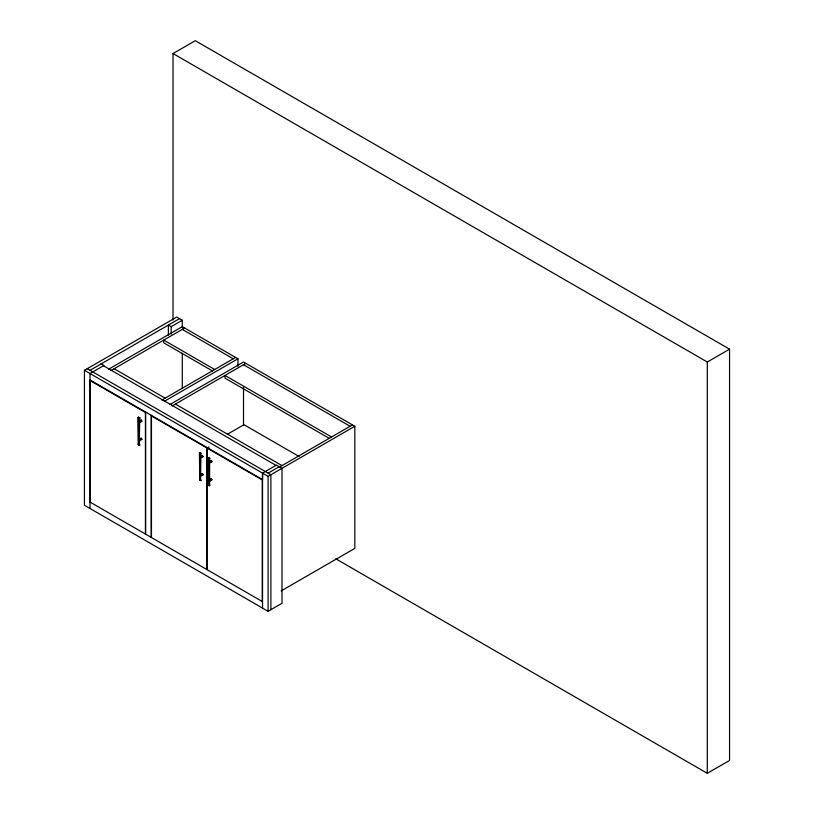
<?xml version="1.0" encoding="UTF-8"?>
<svg xmlns="http://www.w3.org/2000/svg" width="814" height="814" viewBox="0 0 814 814"><rect width="100%" height="100%" fill="white"/><g stroke="black" fill="none" stroke-linecap="round" stroke-linejoin="round"><path stroke-width="1.22" d="M243.518 425.152L243.518 387.393M182.295 327.818L182.295 320.248L176.73 317.033L84.442 370.319L84.442 505.27L268.101 611.304L282.01 603.276L282.01 468.315L276.445 465.109L262.535 473.138L262.535 479.568L90.008 379.955M140.629 420.441C141.392 418.711 142.674 422.741 140.944 421.265M140.71 439C140.293 436.742 143.111 439.845 141.26 439.692M201.933 456.206C201.791 453.602 204.324 457.997 202.167 456.613M201.933 474.348C201.791 471.744 204.324 476.139 202.167 474.755M210.745 461.294C210.327 459.035 213.146 462.128 211.294 461.986M210.663 479.019C211.426 477.289 212.698 481.318 210.979 479.843M139.743 417.775L138.187 417.338L138.482 444.902L139.316 445.278L139.703 417.775M199.542 452.543C201.027 455.402 200.509 451.159 199.705 453.398L199.705 480.25L200.539 480.626L200.926 453.123L199.41 452.686L199.786 480.413M208.598 458.231C211.253 458.954 207.458 456.42 208.516 458.486L208.598 485.5L209.625 485.643L209.463 484.788M138.319 417.206C137.251 418.142 140.608 418.905 139.611 417.562M139.591 445.217L139.743 444.617M200.814 480.555L200.651 479.7M208.628 484.849L208.598 485.5M209.625 485.643L209.625 458.374M208.353 457.631C207.275 458.557 210.643 459.35 209.646 457.987M173.026 320.126L173.026 53.551L195.289 40.7L729.558 349.165L729.558 760.449L707.295 773.3L335.724 558.77M90.008 370.319L179.518 318.64M168.386 335.154L168.386 325.071L171.164 326.668L182.295 320.248M108.638 369.2L182.295 326.668L237.953 358.801L237.953 366.361M110.887 370.624L184.646 328.032M161.833 400.04L235.602 357.448M164.296 401.333L237.953 358.801M139.428 421.113L141.26 420.055M169.861 404.538L243.518 362.016L354.823 426.282L354.823 548.382L281.166 590.903M139.428 422.608L141.89 421.174M172.1 405.962L245.869 363.38M139.428 439.255L141.26 438.197M139.845 440.496L141.89 439.316M227.493 434.218L243.986 424.694L299.023 456.471M207.112 569.668L207.112 448.107L208.964 447.039M200.651 456.461L202.483 455.402M200.651 457.956L203.113 456.512M209.463 461.548L211.294 460.49M209.463 463.044L211.925 461.599M200.651 474.603L202.483 473.545M200.651 476.098L203.113 474.654M209.463 479.69L211.294 478.632M209.88 480.932L211.925 479.741M209.463 481.186L211.294 480.128M268.101 473.138L279.233 466.707M278.703 467.511L352.472 424.918M84.442 370.319L268.101 476.353L354.823 426.282M173.026 53.551L707.295 362.016L729.558 349.165M139.591 417.938L138.563 417.796M139.723 445.075L138.482 444.902M200.814 453.286L199.786 453.144M199.745 479.456L199.522 480.199M138.98 417.328L138.187 417.338L138.319 444.475M138.98 444.169L138.187 444.19L138.299 444.851M209.015 484.605L208.221 484.615L208.333 485.286M200.193 479.812L200.926 480.392L199.705 480.25M208.516 485.337L209.646 485.266M182.295 329.385L233.252 358.801M243.518 364.733L350.122 426.282M214.693 369.515L163.746 340.099L163.746 342.816L212.525 370.981M331.573 436.986L224.969 375.447L224.969 378.164L329.375 438.441M114.153 368.732L165.11 398.148M175.376 404.07L281.98 465.618M101.14 363.889L103.917 365.496L90.008 373.534L90.008 508.485M103.459 365.761L275.987 465.374M87.22 368.711L270.879 474.745L270.879 609.696M207.112 448.107L262.301 479.965L262.301 601.526M90.008 502.055L262.535 601.668M209.381 457.773L208.221 457.773L208.353 484.91M707.295 362.016L707.295 773.3M268.101 476.353L268.101 611.304M262.535 473.138L262.535 608.089M206.644 569.403L206.644 447.842L151.455 415.974L151.455 537.535M182.295 353.307L182.295 388.553M171.164 326.668L171.164 334.239M151.221 415.303L151.221 537.403M145.655 412.088L145.655 534.188M145.421 534.055L145.421 412.495L90.242 380.637L90.242 502.197"/></g></svg>
